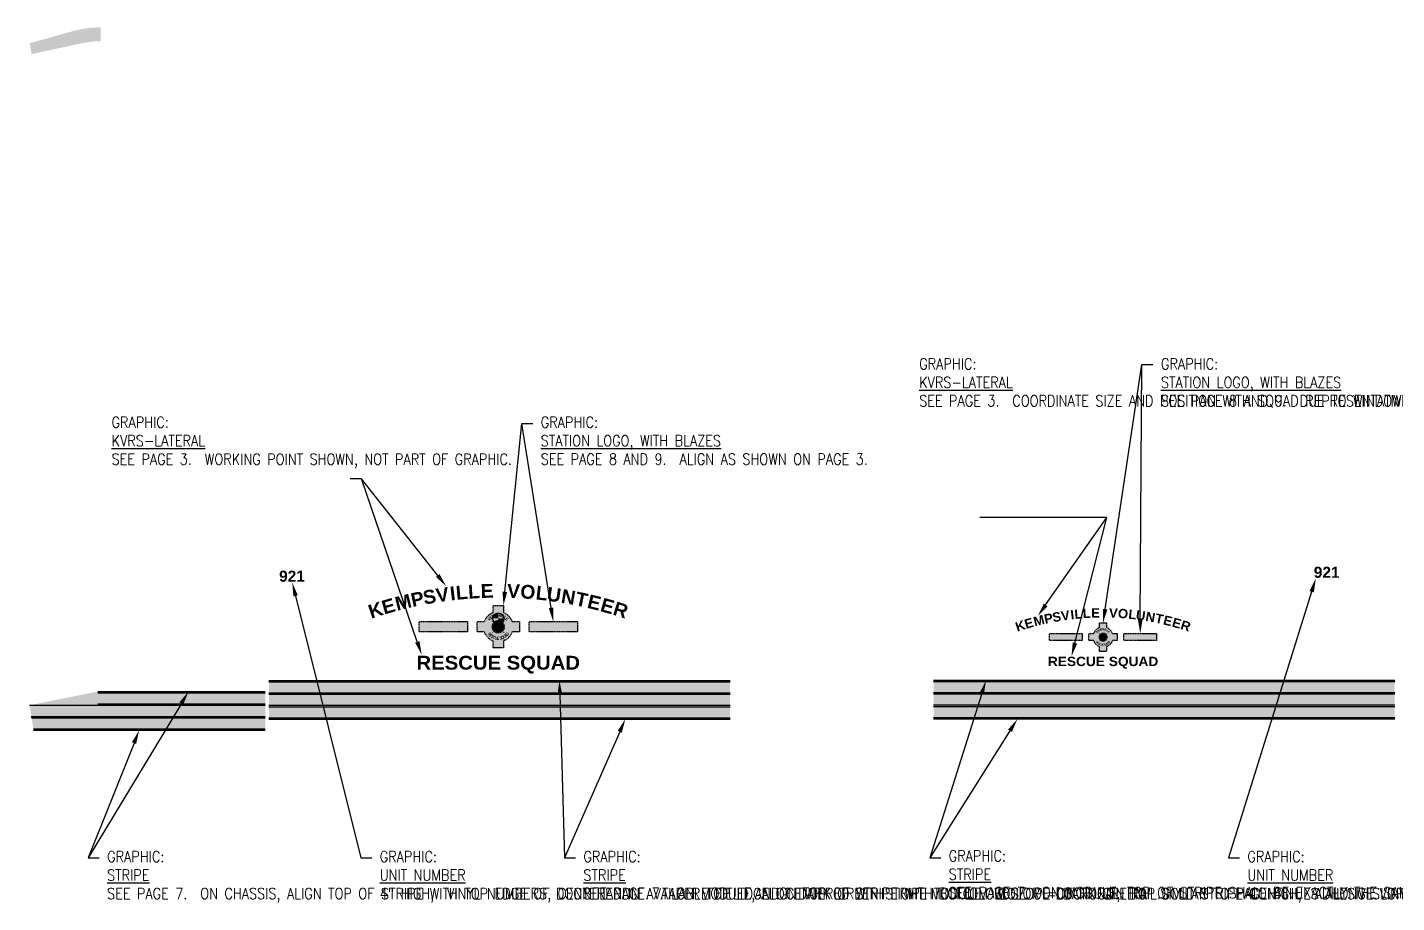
# Model space of a CAD drawing. Header units: inches. Extents: x -82 to 6902, y -1676 to 228.
# Drawn here: x 967.4 to 1462.1, y -95.9 to 220.4 of the extents above; entities that cross this region are included whole.
import ezdxf
from ezdxf import colors
from ezdxf.entities.mleader import LeaderData, LeaderLine
from ezdxf.enums import TextEntityAlignment as Align
from ezdxf.math import Vec2, Vec3

# ---------------------------------------------------------------- set-up
doc = ezdxf.new("R2010")
doc.units = ezdxf.units.IN
doc.header["$LTSCALE"] = 0.5
doc.header["$MEASUREMENT"] = 0
doc.linetypes.add('HIDDEN2', pattern=[0.1875, 0.125, -0.0625])
for name, color, linetype in [('A-SHET-NOTE', 2, 'Continuous'), ('A-TEXT', 6, 'Continuous'), ('GOLD graphic', 42, 'Continuous'), ('GREEN graphic', 106, 'Continuous'), ('TEXT - GREEN', 104, 'Continuous'), ('WHITE graphic', 255, 'Continuous')]:
    doc.layers.add(name, color=color, linetype=linetype)
doc.layers.add('LAYOUT LINES', color=2, linetype='Continuous', plot=False)
doc.styles.add('Kempsville1', font='ARIALBD.TTF', dxfattribs={"height": 4})
doc.styles.add('TDC_Standard', font='romans.shx', dxfattribs={"width": 0.85})
doc.mleader_styles.duplicate_entry("Standard", '')

msp = doc.modelspace()

# ---------------------------------------------------------------- hatches: boundary and pattern name
at = {"layer": 'GOLD graphic'}
h = msp.add_hatch(color=256, dxfattribs=at)
h.paths.add_polyline_path([(983.93231, 218.5432, -0.067997985), (993.90077, 219.90517), (993.90077, 220.40517, 0.067997985), (983.79819, 219.02488), (968.2435, 214.69362), (968.32558, 214.19745)])
h.paths.add_polyline_path([(986.97639, 214.66273, -0.053457494), (993.90077, 215.40517), (993.90077, 215.90517, 0.053457494), (986.87038, 215.15136), (968.81566, 211.23463), (968.92166, 210.74599)])
h = msp.add_hatch(color=256, dxfattribs=at)
h.paths.add_polyline_path([(1142.38278, 1.91593), (1140.09019, 1.91593, -0.509175077), (1134.93479, 1.91593), (1132.6422, 1.91593, 0.686560732)])
h.paths.add_polyline_path([(1132.6422, 5.66593), (1134.93479, 5.66593, -0.509175077), (1140.09019, 5.66593), (1142.38278, 5.66593, 0.686560732)])
h = msp.add_hatch(color=256, dxfattribs=at)
h.paths.add_polyline_path([(1135.63749, 6.13281, 0.055189246), (1135.17061, 5.66593), (1135.63749, 5.66593)])
h.paths.add_polyline_path([(1139.38749, 6.13281), (1139.38749, 5.66593), (1139.85436, 5.66593, 0.055189246)])
h.paths.add_polyline_path([(1139.85436, 1.91593), (1139.38749, 1.91593), (1139.38749, 1.44906, 0.055189246)])
h.paths.add_polyline_path([(1135.63749, 1.91593), (1135.17061, 1.91593, 0.055189246), (1135.63749, 1.44906)])
for points in [[(1137.88749, 4.16593), (1137.88749, 5.29093), (1137.13749, 5.29093), (1137.13749, 4.16593), (1136.01249, 4.16593), (1136.01249, 3.41593), (1137.13749, 3.41593), (1137.13749, 2.29093), (1137.88749, 2.29093), (1137.88749, 3.41593), (1139.01249, 3.41593), (1139.01249, 4.16593)], [(1356.31882, 0.29321), (1356.31882, 1.05259), (1355.81257, 1.05259), (1355.81257, 0.29321), (1355.05319, 0.29321), (1355.05319, -0.21304), (1355.81257, -0.21304), (1355.81257, -0.97241), (1356.31882, -0.97241), (1356.31882, -0.21304), (1357.07819, -0.21304), (1357.07819, 0.29321)]]:
    msp.add_hatch(color=256, dxfattribs=at).paths.add_polyline_path(points)
h = msp.add_hatch(color=256, dxfattribs=at)
h.paths.add_polyline_path([(1359.35314, -1.22554), (1357.80564, -1.22554, -0.509175077), (1354.32575, -1.22554), (1352.77825, -1.22554, 0.686560732)])
h.paths.add_polyline_path([(1352.77825, 1.30571), (1354.32575, 1.30571, -0.509175077), (1357.80564, 1.30571), (1359.35314, 1.30571, 0.686560732)])
h = msp.add_hatch(color=256, dxfattribs=at)
h.paths.add_polyline_path([(1354.80007, 1.62085, 0.055189246), (1354.48493, 1.30571), (1354.80007, 1.30571)])
h.paths.add_polyline_path([(1357.33132, 1.62085), (1357.33132, 1.30571), (1357.64646, 1.30571, 0.055189246)])
h.paths.add_polyline_path([(1357.64646, -1.22554), (1357.33132, -1.22554), (1357.33132, -1.54068, 0.055189246)])
h.paths.add_polyline_path([(1354.80007, -1.22554), (1354.48493, -1.22554, 0.055189246), (1354.80007, -1.54068)])
at = {"layer": 'GREEN graphic'}
msp.add_hatch(color=256, dxfattribs=at).paths.add_polyline_path([(993.90077, 219.90517, 0.067997985), (983.93231, 218.5432), (968.32558, 214.19745), (968.81566, 211.23463), (986.87038, 215.15136, -0.053457494), (993.90077, 215.90517)])
h = msp.add_hatch(color=256, dxfattribs=at)
h.paths.add_polyline_path([(1142.58318, 1.91593), (1145.13749, 1.91593), (1145.13749, 5.66593), (1142.58318, 5.66593, 0.219013743), (1139.38749, 8.86162), (1139.38749, 11.41593), (1135.63749, 11.41593), (1135.63749, 8.86162, 0.219013743), (1132.4418, 5.66593), (1129.88749, 5.66593), (1129.88749, 1.91593), (1132.4418, 1.91593, 0.219013743), (1135.63749, -1.27976), (1135.63749, -3.83407), (1139.38749, -3.83407), (1139.38749, -1.27976, 0.219013743)])
h.paths.add_polyline_path([(1142.38278, 1.91593), (1140.09019, 1.91593, -0.509175077), (1134.93479, 1.91593), (1132.6422, 1.91593, 0.686560732)], flags=17)
h.paths.add_polyline_path([(1135.07499, 3.79093, -1), (1139.94999, 3.79093, -1)], flags=16)
h.paths.add_polyline_path([(1139.85436, 1.91593, -0.055189246), (1139.38749, 1.44906), (1139.38749, 1.91593)], flags=16)
h.paths.add_polyline_path([(1140.09019, 5.66593), (1142.38278, 5.66593, 0.686560732), (1132.6422, 5.66593), (1134.93479, 5.66593, -0.509175077)], flags=17)
h.paths.add_polyline_path([(1139.85436, 5.66593), (1139.38749, 5.66593), (1139.38749, 6.13281, -0.055189246)], flags=16)
h.paths.add_polyline_path([(1135.63749, 1.91593), (1135.63749, 1.44906, -0.055189246), (1135.17061, 1.91593)], flags=16)
h.paths.add_polyline_path([(1135.63749, 5.66593), (1135.17061, 5.66593, -0.055189246), (1135.63749, 6.13281)], flags=16)
h = msp.add_hatch(color=256, dxfattribs=at)
h.paths.add_polyline_path([(1359.48841, -1.22554), (1361.21257, -1.22554), (1361.21257, 1.30571), (1359.48841, 1.30571, 0.219013743), (1357.33132, 3.46281), (1357.33132, 5.18696), (1354.80007, 5.18696), (1354.80007, 3.46281, 0.219013743), (1352.64298, 1.30571), (1350.91882, 1.30571), (1350.91882, -1.22554), (1352.64298, -1.22554, 0.219013743), (1354.80007, -3.38263), (1354.80007, -5.10679), (1357.33132, -5.10679), (1357.33132, -3.38263, 0.219013743)])
h.paths.add_polyline_path([(1359.35314, -1.22554), (1357.80564, -1.22554, -0.509175077), (1354.32575, -1.22554), (1352.77825, -1.22554, 0.686560732)], flags=17)
h.paths.add_polyline_path([(1354.42038, 0.04009, -1), (1357.71101, 0.04009, -1)], flags=16)
h.paths.add_polyline_path([(1357.64646, -1.22554, -0.055189246), (1357.33132, -1.54068), (1357.33132, -1.22554)], flags=16)
h.paths.add_polyline_path([(1357.80564, 1.30571), (1359.35314, 1.30571, 0.686560732), (1352.77825, 1.30571), (1354.32575, 1.30571, -0.509175077)], flags=17)
h.paths.add_polyline_path([(1357.64646, 1.30571), (1357.33132, 1.30571), (1357.33132, 1.62085, -0.055189246)], flags=16)
h.paths.add_polyline_path([(1354.80007, -1.22554), (1354.80007, -1.54068, -0.055189246), (1354.48493, -1.22554)], flags=16)
h.paths.add_polyline_path([(1354.80007, 1.30571), (1354.48493, 1.30571, -0.055189246), (1354.80007, 1.62085)], flags=16)
at = {"layer": 'WHITE graphic'}
h = msp.add_hatch(color=256, dxfattribs=at)
edge = h.paths.add_edge_path()
edge.add_arc((1137.51249, 3.79093), 2.15625, 0, 360)
h.paths.add_polyline_path([(1138.01249, 3.29093), (1139.13749, 3.29093), (1139.13749, 4.29093), (1138.01249, 4.29093), (1138.01249, 5.41593), (1137.01249, 5.41593), (1137.01249, 4.29093), (1135.88749, 4.29093), (1135.88749, 3.29093), (1137.01249, 3.29093), (1137.01249, 2.16593), (1138.01249, 2.16593)], flags=16)
h = msp.add_hatch(color=256, dxfattribs=at)
edge = h.paths.add_edge_path()
edge.add_arc((1356.06569, 0.04009), 1.45547, 0, 360)
h.paths.add_polyline_path([(1356.40319, -0.29741), (1357.16257, -0.29741), (1357.16257, 0.37759), (1356.40319, 0.37759), (1356.40319, 1.13696), (1355.72819, 1.13696), (1355.72819, 0.37759), (1354.96882, 0.37759), (1354.96882, -0.29741), (1355.72819, -0.29741), (1355.72819, -1.05679), (1356.40319, -1.05679)], flags=16)

# ---------------------------------------------------------------- linework, layer by layer
at = {"layer": 'A-SHET-NOTE', "color": 1}
msp.add_line((1353.37906, 43.25719), (1311.54026, 43.25719), dxfattribs=at)
at = {"layer": 'A-TEXT', "const_width": 2}
for points in [[(1137.51249, 7.79093, 0.414213562), (1136.51249, 6.79093)], [(1137.51249, 5.79093, 0.414213562), (1138.51249, 6.79093)]]:
    msp.add_lwpolyline(points, format="xyb", dxfattribs=at)
at = {"layer": 'A-TEXT'}
msp.add_circle((1137.51249, 6.79093), 2, dxfattribs=at)
at = {"layer": 'GOLD graphic'}
for points, const_width in [([(1135.21561, 3.79093, 1), (1139.80936, 3.79093, 1)], 0.28125), ([(1354.5153, 0.04009, 1), (1357.61609, 0.04009, 1)], 0.18984)]:
    msp.add_lwpolyline(points, format="xyb", close=True, dxfattribs=dict(at, const_width=const_width))
for points in [[(973.05464, -24.09483), (970.53855, -24.09483), (992.8467, -20.09483), (992.8467, -19.59483)], [(992.8467, -19.59483), (992.8467, -20.09483), (1053.33451, -19.59483), (1053.33451, -20.09483)], [(1054.63868, -15.59483), (1054.63868, -16.09483), (1221.29948, -15.59483), (1221.29948, -16.09483)], [(1461.48949, -15.59483), (1461.48949, -16.09483), (1294.82868, -15.59483), (1294.82868, -16.09483)], [(970.53855, -24.09483), (968.16547, -24.57353), (1053.33451, -24.09483), (1053.33451, -24.59483)], [(1054.63868, -20.09483), (1054.63868, -20.59483), (1221.29948, -20.09483), (1221.29948, -20.59483)], [(1054.63868, -24.59483), (1054.63868, -25.09483), (1221.29948, -24.59483), (1221.29948, -25.09483)], [(1461.48949, -20.09483), (1461.48949, -20.59483), (1294.82868, -20.09483), (1294.82868, -20.59483)], [(1461.48949, -24.59483), (1461.48949, -25.09483), (1294.82868, -24.59483), (1294.82868, -25.09483)], [(968.78745, -28.59483), (968.87015, -29.09483), (1053.33451, -28.59483), (1053.33451, -29.09483)], [(1054.63868, -29.09483), (1054.63868, -29.59483), (1221.29948, -29.09483), (1221.29948, -29.59483)], [(1461.48949, -29.09483), (1461.48949, -29.59483), (1294.82868, -29.09483), (1294.82868, -29.59483)], [(969.53179, -33.09483), (969.6145, -33.59483), (1053.33451, -33.09483), (1053.33451, -33.59483)]]:
    msp.add_solid(points, dxfattribs=at)
at = {"layer": 'GREEN graphic'}
for points, const_width in [([(1137.94999, 3.35343), (1139.07499, 3.35343), (1139.07499, 4.22843), (1137.94999, 4.22843), (1137.94999, 5.35343), (1137.07499, 5.35343), (1137.07499, 4.22843), (1135.94999, 4.22843), (1135.94999, 3.35343), (1137.07499, 3.35343), (1137.07499, 2.22843), (1137.94999, 2.22843)], 0.125), ([(1356.36101, -0.25522), (1357.12038, -0.25522), (1357.12038, 0.3354), (1356.36101, 0.3354), (1356.36101, 1.09478), (1355.77038, 1.09478), (1355.77038, 0.3354), (1355.01101, 0.3354), (1355.01101, -0.25522), (1355.77038, -0.25522), (1355.77038, -1.0146), (1356.36101, -1.0146)], 0.08438)]:
    msp.add_lwpolyline(points, close=True, dxfattribs=dict(at, const_width=const_width))
for points in [[(1126.38749, 5.66593), (1126.38749, 1.91593), (1108.88749, 5.66593), (1108.88749, 1.91593)], [(1148.63749, 5.66593), (1148.63749, 1.91593), (1166.13749, 5.66593), (1166.13749, 1.91593)], [(1348.55632, 1.30571), (1348.55632, -1.22554), (1336.74382, 1.30571), (1336.74382, -1.22554)], [(1363.57507, 1.30571), (1363.57507, -1.22554), (1375.38757, 1.30571), (1375.38757, -1.22554)], [(1054.63868, -16.09483), (1221.29948, -16.09483), (1054.63868, -20.09483), (1221.29948, -20.09483)], [(1461.48949, -16.09483), (1294.82868, -16.09483), (1461.48949, -20.09483), (1294.82868, -20.09483)], [(992.8467, -20.09483), (1053.33451, -20.09483), (973.05464, -24.09483), (1053.33451, -24.09483)], [(968.87015, -29.09483), (969.53179, -33.09483), (1053.33451, -29.09483), (1053.33451, -33.09483)], [(1054.63868, -25.09483), (1054.63868, -29.09483), (1221.29948, -25.09483), (1221.29948, -29.09483)], [(1461.48949, -25.09483), (1461.48949, -29.09483), (1294.82868, -25.09483), (1294.82868, -29.09483)]]:
    msp.add_solid(points, dxfattribs=at)
at = {"layer": 'LAYOUT LINES'}
for p, q in [((992.8467, -19.59483), (1053.33451, -19.59483)), ((1054.63868, -15.59483), (1221.29948, -15.59483)), ((1054.63868, -16.09483), (1221.29948, -16.09483)), ((1461.48949, -15.59483), (1294.82868, -15.59483)), ((1461.48949, -16.09483), (1294.82868, -16.09483)), ((968.16547, -24.57353), (1053.33451, -24.59483)), ((992.8467, -20.09483), (1053.33451, -20.09483)), ((992.8467, -24.09483), (1053.33451, -24.09483)), ((1054.63868, -20.09483), (1221.29948, -20.09483)), ((1054.63868, -20.59483), (1221.29948, -20.59483)), ((1054.63868, -24.59483), (1221.29948, -24.59483)), ((1461.48949, -20.09483), (1294.82868, -20.09483)), ((1461.48949, -20.59483), (1294.82868, -20.59483)), ((1461.48949, -24.59483), (1294.82868, -24.59483)), ((968.78745, -28.59483), (1053.33451, -28.59483)), ((968.87015, -29.09483), (1053.33451, -29.09483)), ((1054.63868, -25.09483), (1221.29948, -25.09483)), ((1054.63868, -29.09483), (1221.29948, -29.09483)), ((1054.63868, -29.59483), (1221.29948, -29.59483)), ((1461.48949, -25.09483), (1294.82868, -25.09483)), ((1461.48949, -29.09483), (1294.82868, -29.09483)), ((1461.48949, -29.59483), (1294.82868, -29.59483)), ((969.53179, -33.09483), (1053.33451, -33.09483)), ((969.6145, -33.59483), (1053.33451, -33.59483))]:
    msp.add_line(p, q, dxfattribs=at)
at = {"layer": 'LAYOUT LINES', "linetype": 'HIDDEN2'}
for points in [[(1142.58318, 5.66593), (1145.13749, 5.66593), (1145.13749, 1.91593), (1142.58318, 1.91593, -0.219013743), (1139.38749, -1.27976), (1139.38749, -3.83407), (1135.63749, -3.83407), (1135.63749, -1.27976, -0.219013743), (1132.4418, 1.91593), (1129.88749, 1.91593), (1129.88749, 5.66593), (1132.4418, 5.66593, -0.219013743), (1135.63749, 8.86162), (1135.63749, 11.41593), (1139.38749, 11.41593), (1139.38749, 8.86162, -0.219013743)], [(1359.48841, 1.30571), (1361.21257, 1.30571), (1361.21257, -1.22554), (1359.48841, -1.22554, -0.219013743), (1357.33132, -3.38263), (1357.33132, -5.10679), (1354.80007, -5.10679), (1354.80007, -3.38263, -0.219013743), (1352.64298, -1.22554), (1350.91882, -1.22554), (1350.91882, 1.30571), (1352.64298, 1.30571, -0.219013743), (1354.80007, 3.46281), (1354.80007, 5.18696), (1357.33132, 5.18696), (1357.33132, 3.46281, -0.219013743)]]:
    msp.add_lwpolyline(points, format="xyb", close=True, dxfattribs=at)
for points in [[(1108.88749, 5.66593), (1126.38749, 5.66593), (1126.38749, 1.91593), (1108.88749, 1.91593)], [(1148.63749, 5.66593), (1166.13749, 5.66593), (1166.13749, 1.91593), (1148.63749, 1.91593)], [(1336.74382, 1.30571), (1348.55632, 1.30571), (1348.55632, -1.22554), (1336.74382, -1.22554)], [(1363.57507, 1.30571), (1375.38757, 1.30571), (1375.38757, -1.22554), (1363.57507, -1.22554)]]:
    msp.add_lwpolyline(points, close=True, dxfattribs=at)
at = {"layer": 'WHITE graphic'}
for points in [[(968.16547, -24.57353), (968.78745, -28.59483), (1053.33451, -24.59483), (1053.33451, -28.59483)], [(1054.63868, -20.59483), (1054.63868, -24.59483), (1221.29948, -20.59483), (1221.29948, -24.59483)], [(1461.48949, -20.59483), (1461.48949, -24.59483), (1294.82868, -20.59483), (1294.82868, -24.59483)]]:
    msp.add_solid(points, dxfattribs=at)

# ---------------------------------------------------------------- texts
at = {"layer": 'GREEN graphic', "style": 'Kempsville1'}
for s, height, rotation, width, p in [('K', 1.2, 48.2244489, 0.65, (1135.09154, 5.95365)), ('E', 1.2, 36.7668534, 0.65, (1135.56939, 6.39146)), ('M', 1.2, 23.1270876, 0.8, (1136.23744, 6.77633)), ('P', 1.2, 8.7950341, 0.65, (1137.01613, 6.99905)), ('S', 1.2, 359.0351821, 0.65, (1137.56715, 7.03676)), ('V', 1.2, 348.9581799, 0.65, (1138.13423, 6.97712)), ('I', 1.2, 341.2810704, 0.65, (1138.55431, 6.8655)), ('L', 1.2, 333.2626087, 0.65, (1138.973, 6.69012)), ('L', 1.2, 322.7011501, 0.65, (1139.47965, 6.37331)), ('E', 1.2, 311.467901, 0.65, (1139.94502, 5.94062)), ('R', 1.2, 310.0233439, 0.6, (1133.60548, 0.50985)), ('E', 1.2, 319.9936198, 0.6, (1134.23256, -0.11705)), ('S', 1.2, 329.2861272, 0.6, (1134.90665, -0.59539)), ('C', 1.2, 338.687636, 0.6, (1135.65816, -0.96214)), ('U', 1.2, 348.9951843, 0.6, (1136.53856, -1.21723)), ('E', 1.2, 359.0389182, 0.6, (1137.42691, -1.31033)), ('S', 1.2, 12.791061, 0.6, (1138.64205, -1.18444)), ('Q', 1.2, 22.3892931, 0.6, (1139.45582, -0.92645)), ('U', 1.2, 32.8022554, 0.6, (1140.27644, -0.49751)), ('A', 1.2, 42.3880841, 0.6, (1140.95198, 0.02263)), ('D', 1.2, 52.0414636, 0.6, (1141.53518, 0.65275)), ('K', 0.81, 48.2244489, 0.65, (1354.43155, 1.49993)), ('E', 0.81, 36.7668534, 0.65, (1354.7541, 1.79544)), ('M', 0.81, 23.1270876, 0.8, (1355.20504, 2.05523)), ('P', 0.81, 8.7950341, 0.65, (1355.73065, 2.20557)), ('S', 0.81, 359.0351821, 0.65, (1356.10259, 2.23102)), ('V', 0.81, 348.9581799, 0.65, (1356.48537, 2.19077)), ('I', 0.81, 341.2810704, 0.65, (1356.76892, 2.11542)), ('L', 0.81, 333.2626087, 0.65, (1357.05154, 1.99704)), ('L', 0.81, 322.7011501, 0.65, (1357.39353, 1.78319)), ('E', 0.81, 311.467901, 0.65, (1357.70765, 1.49113)), ('R', 0.81, 310.0233439, 0.6, (1353.42846, -2.17464)), ('E', 0.81, 319.9936198, 0.6, (1353.85175, -2.5978)), ('S', 0.81, 329.2861272, 0.6, (1354.30675, -2.92068)), ('C', 0.81, 338.687636, 0.6, (1354.81402, -3.16823)), ('U', 0.81, 348.9951843, 0.6, (1355.4083, -3.34042)), ('E', 0.81, 359.0389182, 0.6, (1356.00793, -3.40326)), ('S', 0.81, 12.791061, 0.6, (1356.82815, -3.31829)), ('Q', 0.81, 22.3892931, 0.6, (1357.37744, -3.14414)), ('U', 0.81, 32.8022554, 0.6, (1357.93136, -2.85461)), ('A', 0.81, 42.3880841, 0.6, (1358.38735, -2.50351)), ('D', 0.81, 52.0414636, 0.6, (1358.78101, -2.07818))]:
    msp.add_text(s, height=height, rotation=rotation, dxfattribs=dict(at, width=width)).set_placement(p, align=Align.BOTTOM_CENTER)
at = {"layer": 'TEXT - GREEN', "style": 'Kempsville1'}
for p in [(1436.87513, 25.48038), (1062.98226, 24.06927)]:
    msp.add_text('921', height=4, dxfattribs=at).set_placement(p, align=Align.TOP_CENTER)
for s, height, rotation, p in [('M', 5, 13.9086713, (1104.13505, 8.77722)), ('P', 5, 11.8229793, (1109.11597, 9.90169)), ('S', 5, 10.056201, (1113.36498, 10.71188)), ('V', 5, 8.1933653, (1117.8698, 11.42381)), ('I', 5, 6.6954766, (1121.50736, 11.88981)), ('L', 5, 5.3870357, (1124.69389, 12.21895)), ('L', 5, 3.6240359, (1128.99771, 12.54719)), ('E', 5, 1.741008, (1133.60333, 12.75136)), ('V', 5, 357.9408279, (1142.90577, 12.70213)), ('O', 5, 355.8836341, (1147.93427, 12.41818)), ('L', 5, 353.8731968, (1152.83555, 11.96645)), ('U', 5, 352.1072888, (1157.12532, 11.42803)), ('N', 5, 350.013965, (1162.18601, 10.61893)), ('T', 5, 348.0908967, (1166.80624, 9.71317)), ('E', 5, 346.2191011, (1171.27163, 8.68314)), ('K', 5, 18.0257286, (1094.43898, 6.0293)), ('E', 5, 16.1072395, (1098.93257, 7.39646)), ('E', 5, 344.2602583, (1175.90603, 7.44964)), ('R', 5, 342.2744208, (1180.55847, 6.03817)), ('I', 3.375, 6.6954766, (1345.26223, 5.50683)), ('L', 3.375, 5.3870357, (1347.41314, 5.729)), ('L', 3.375, 3.6240359, (1350.31822, 5.95056)), ('E', 3.375, 1.741008, (1353.42702, 6.08838)), ('V', 3.375, 357.9408279, (1359.70616, 6.05514)), ('O', 3.375, 355.8836341, (1363.1004, 5.86348)), ('L', 3.375, 353.8731968, (1366.40876, 5.55857)), ('K', 3.375, 18.0257286, (1326.99108, 1.55098)), ('E', 3.375, 16.1072395, (1330.02425, 2.47382)), ('M', 3.375, 13.9086713, (1333.53592, 3.40583)), ('P', 3.375, 11.8229793, (1336.89805, 4.16485)), ('S', 3.375, 10.056201, (1339.76613, 4.71173)), ('V', 3.375, 8.1933653, (1342.80688, 5.19228)), ('U', 3.375, 352.1072888, (1369.30436, 5.19513)), ('N', 3.375, 350.013965, (1372.72032, 4.64899)), ('T', 3.375, 348.0908967, (1375.83897, 4.0376)), ('E', 3.375, 346.2191011, (1378.85312, 3.34233)), ('E', 3.375, 344.2602583, (1381.98134, 2.50971)), ('R', 3.375, 342.2744208, (1385.12173, 1.55698))]:
    msp.add_text(s, height=height, rotation=rotation, dxfattribs=at).set_placement(p, align=Align.BOTTOM_CENTER)
at = {"layer": 'TEXT - GREEN', "style": 'Kempsville1', "width": 1.05}
for height, p in [(5, (1137.51249, -6.70907)), (3.375, (1356.06569, -7.04741))]:
    msp.add_text('RESCUE SQUAD', height=height, dxfattribs=at).set_placement(p, align=Align.TOP_CENTER)

# ---------------------------------------------------------------- leaders
at = {"layer": 'A-SHET-NOTE'}
ml = msp.add_multileader_mtext('', dxfattribs=at)
ml.set_content('GRAPHIC:\\P{\\LKVRS-LATERAL\\P}SEE PAGE 3.  COORDINATE SIZE AND POSITION WITH SQUAD REPRESENTATIVE, AND WITH STATION LOGO REQUIREMENTS (SEE AT RIGHT).', color=2, style='TDC_Standard')
ml.set_leader_properties(color=1)
ml.build(insert=Vec2(0, 0))
ml.multileader.update_dxf_attribs({"text_right_attachment_type": 3, "dogleg_length": 0.125, "arrow_head_size": 5, "scale": 32})
ctx = ml.context
ctx.base_point, ctx.scale, ctx.arrow_head_size, ctx.landing_gap_size, ctx.plane_origin = Vec3(1286.74287, 98.11433), 32, 5, 2.88, Vec3(1364.56726, 45.87788)
ctx.right_attachment = 3
notes = []
notes.append((ctx, [(1, (1, 1, 0), (1357.37906, 43.25719), (-1, 0), 4, [(0, [(1332.44067, 7.58592)], 0, []), (1, [(1344.66515, -6.94534)], 0, [])])]))
ctx.mtext.insert, ctx.mtext.width, ctx.mtext.defined_height, ctx.mtext.flow_direction = Vec3(1289.62287, 100.78099), 66.415051, 22.41012, 5
ml = msp.add_multileader_mtext('', dxfattribs=at)
ml.set_content('GRAPHIC:\\P{\\LSTATION LOGO, WITH BLAZES\\P}SEE PAGE 8 AND 9.  DUE TO WINDOW ON MODULE WALL (NOT SHOWN ON THIS DRAWING), INSTALLATION OF THIS GRAPHIC REQUIRES CLOSE COORDINATION.  INTEGRATE GRAPHIC WITH WINDOW USING ALTERED GRAPHIC DIMENSIONS, VEHICLE WRAPS, OFFSET LOCATIONS AND/OR OTHER METHODS AS APPROVED BY SQUAD REPRESENTATIVE.', color=2, style='TDC_Standard')
ml.set_leader_properties(color=1)
ml.build(insert=Vec2(0, 0))
ml.multileader.update_dxf_attribs({"text_right_attachment_type": 3, "dogleg_length": 0.125, "arrow_head_size": 5, "scale": 32})
ctx = ml.context
ctx.base_point, ctx.scale, ctx.arrow_head_size, ctx.landing_gap_size, ctx.plane_origin = Vec3(1374.10559, 98.59052), 32, 5, 2.88, Vec3(1496.33826, 67.11598)
ctx.right_attachment = 3
notes.append((ctx, [(0, (1, 1, 0), (1370.10559, 98.59052), (1, 0), 4, [(1, [(1369.48132, 1.30571)], 0, []), (0, [(1356.06569, 5.18696)], 0, [])])]))
ctx.mtext.insert, ctx.mtext.width, ctx.mtext.defined_height, ctx.mtext.flow_direction = Vec3(1376.98559, 100.78099), 172.6422538, 22.41012, 5
ml = msp.add_multileader_mtext('', dxfattribs=at)
ml.set_content('GRAPHIC:\\P{\\LKVRS-LATERAL\\P}SEE PAGE 3.  WORKING POINT SHOWN, NOT PART OF GRAPHIC.', color=2, style='TDC_Standard')
ml.set_leader_properties(color=1)
ml.build(insert=Vec2(0, 0))
ml.multileader.update_dxf_attribs({"text_right_attachment_type": 3, "dogleg_length": 0.125, "arrow_head_size": 5, "scale": 32})
ctx = ml.context
ctx.base_point, ctx.scale, ctx.arrow_head_size, ctx.landing_gap_size, ctx.plane_origin = Vec3(994.90483, 77.29996), 32, 5, 2.88, Vec3(1101.36613, 59.92066)
ctx.right_attachment = 3
notes.append((ctx, [(1, (1, 1, 0), (1088.04578, 57.29996), (-1, 0), 4, [(0, [(1118.73677, 18.39701)], 0, []), (1, [(1109.8764, -6.3875)], 0, [])])]))
ctx.mtext.insert, ctx.mtext.width, ctx.mtext.defined_height, ctx.mtext.flow_direction = Vec3(997.78483, 79.68091), 90.8817445, 22.41012, 5
ml = msp.add_multileader_mtext('', dxfattribs=at)
ml.set_content('GRAPHIC:\\P{\\LSTATION LOGO, WITH BLAZES\\P}SEE PAGE 8 AND 9.  ALIGN AS SHOWN ON PAGE 3.', color=2, style='TDC_Standard')
ml.set_leader_properties(color=1)
ml.build(insert=Vec2(0, 0))
ml.multileader.update_dxf_attribs({"text_right_attachment_type": 3, "dogleg_length": 0.125, "arrow_head_size": 5, "scale": 32})
ctx = ml.context
ctx.base_point, ctx.scale, ctx.arrow_head_size, ctx.landing_gap_size, ctx.plane_origin = Vec3(1149.99631, 77.29996), 32, 5, 2.88, Vec3(1272.22898, 59.92066)
ctx.right_attachment = 3
notes.append((ctx, [(0, (1, 1, 0), (1145.99631, 77.29996), (1, 0), 4, [(1, [(1139.38749, 11.41593)], 0, []), (0, [(1157.38749, 5.66593)], 0, [])])]))
ctx.mtext.insert, ctx.mtext.width, ctx.mtext.defined_height, ctx.mtext.flow_direction = Vec3(1152.87631, 79.69996), 79.4733921, 22.41012, 5
ml = msp.add_multileader_mtext('', dxfattribs=at)
ml.set_content('GRAPHIC:\\P{\\LUNIT NUMBER\\P}4" HIGH,  VINYL NUMBERS, CENTERED IN AVAILABLE FIELD AND CENTERED WITH LIGHT MODULE.  COLOR = DARK GREEN.  SIMILAR TO PAGE 4.', color=2, style='TDC_Standard')
ml.set_leader_properties(color=1)
ml.build(insert=Vec2(0, 0))
ml.multileader.update_dxf_attribs({"text_right_attachment_type": 3, "dogleg_length": 0.125, "arrow_head_size": 5, "scale": 32})
ctx = ml.context
ctx.base_point, ctx.scale, ctx.arrow_head_size, ctx.landing_gap_size, ctx.plane_origin = Vec3(1091.81051, -79.69481), 32, 5, 2.88, Vec3(1022.29617, -97.07411)
ctx.right_attachment = 3
notes.append((ctx, [(0, (1, 1, 0), (1087.81051, -79.69481), (1, 0), 4, [(1, [(1063.07696, 19.81135)], 0, [])])]))
ctx.mtext.insert, ctx.mtext.width, ctx.mtext.defined_height, ctx.mtext.flow_direction = Vec3(1094.69051, -77.29481), 61.8270287, 22.41012, 5
ml = msp.add_multileader_mtext('', dxfattribs=at)
ml.set_content('GRAPHIC:\\P{\\LUNIT NUMBER\\P}4" HIGH,  ADHESIVE VINYL NUMBERS, CENTERED ABOVE DOOR AND CENTERED WITH LIGHT MODULE.  COLOR = DARK GREEN.  SIMILAR TO PAGE 4.', color=2, style='TDC_Standard')
ml.set_leader_properties(color=1)
ml.build(insert=Vec2(0, 0))
ml.multileader.update_dxf_attribs({"text_right_attachment_type": 3, "dogleg_length": 0.125, "arrow_head_size": 5, "scale": 32})
ctx = ml.context
ctx.base_point, ctx.scale, ctx.arrow_head_size, ctx.landing_gap_size, ctx.plane_origin = Vec3(1405.34431, -79.69481), 32, 5, 2.88, Vec3(1335.82996, -97.07411)
ctx.right_attachment = 3
notes.append((ctx, [(0, (1, 1, 0), (1401.34431, -79.69481), (1, 0), 4, [(1, [(1432.93554, 21.20485)], 0, [])])]))
ctx.mtext.insert, ctx.mtext.width, ctx.mtext.defined_height, ctx.mtext.flow_direction = Vec3(1408.22431, -77.29481), 61.8270287, 22.41012, 5
ml = msp.add_multileader_mtext('', dxfattribs=at)
ml.set_content('GRAPHIC:\\P{\\LSQUAD LOGO}\\PSEE PAGE 8 AND NOTE 2, BELOW.', color=2, style='TDC_Standard')
ml.set_leader_properties(color=1)
ml.build(insert=Vec2(0, 0))
ml.multileader.update_dxf_attribs({"text_right_attachment_type": 3, "dogleg_length": 0.125, "arrow_head_size": 5, "scale": 32})
ctx = ml.context
ctx.base_point, ctx.scale, ctx.arrow_head_size, ctx.landing_gap_size, ctx.plane_origin = Vec3(735.63018, -36.65499), 32, 5, 2.88, Vec3(708.02405, 18.93908)
ctx.right_attachment = 3
notes.append((ctx, [(1, (1, 1, 0), (789.91399, -56.65499), (-1, 0), 4, [(0, [(828.99589, -0.71283)], 0, []), (1, [(851.52668, -0.6523)], 0, [])])]))
ctx.mtext.insert, ctx.mtext.width, ctx.mtext.flow_direction = Vec3(738.51018, -34.27404), 48.4768017, 5
ml = msp.add_multileader_mtext('', dxfattribs=at)
ml.set_content('GRAPHIC:\\P{\\LCHEVRONS\\P}SEE NOTE 1, BELOW', color=2, style='TDC_Standard')
ml.set_leader_properties(color=1)
ml.build(insert=Vec2(0, 0))
ml.multileader.update_dxf_attribs({"text_right_attachment_type": 3, "dogleg_length": 0.125, "arrow_head_size": 5, "scale": 32})
ctx = ml.context
ctx.base_point, ctx.scale, ctx.arrow_head_size, ctx.landing_gap_size, ctx.plane_origin = Vec3(735.63018, -6.73141), 32, 5, 2.88, Vec3(694.10024, 14.63061)
ctx.right_attachment = 3
notes.append((ctx, [(1, (1, 1, 0), (778.09494, -25.93141), (-1, 0), 4, [(0, [(804.84932, -12.25346)], 0, [])])]))
ctx.mtext.insert, ctx.mtext.width, ctx.mtext.defined_height, ctx.mtext.flow_direction = Vec3(738.51018, -4.33141), 38.0024656, 22.41012, 5
ml = msp.add_multileader_mtext('', dxfattribs=at)
ml.set_content('GRAPHIC:\\P{\\LSTRIPE\\P}SEE PAGE 7.  ON CHASSIS, ALIGN TOP OF STRIPE WITH TOP EDGE OF DOOR HANDLE.  TAPER TOP EDGE OF DARK GREEN STRIPE TO FOLLOW SLOPE OF HOOD.  TOP GOLD STRIPE CONTINUES ALONG SLOPE, UNDIMINISHED.', color=2, style='TDC_Standard')
ml.set_leader_properties(color=1)
ml.build(insert=Vec2(0, 0))
ml.multileader.update_dxf_attribs({"text_right_attachment_type": 3, "dogleg_length": 0.125, "arrow_head_size": 5, "scale": 32})
ctx = ml.context
ctx.base_point, ctx.scale, ctx.arrow_head_size, ctx.landing_gap_size, ctx.plane_origin = Vec3(993.28893, -79.67576), 32, 5, 2.88, Vec3(974.40975, -97.05506)
ctx.right_attachment = 3
notes.append((ctx, [(0, (1, 1, 0), (989.28893, -79.67576), (1, 0), 4, [(0, [(1007.7642, -33.59483)], 0, []), (1, [(1025.59563, -19.63372)], 0, [])])]))
ctx.mtext.insert, ctx.mtext.width, ctx.mtext.defined_height, ctx.mtext.flow_direction = Vec3(996.16893, -77.29481), 81.0198929, 22.41012, 5
ml = msp.add_multileader_mtext('', dxfattribs=at)
ml.set_content('GRAPHIC:\\P{\\LSTRIPE\\P}SEE PAGE 7.  ON MODULE, ALIGN TOP OF STRIPE WITH BOTTOM EDGE OF DOOR RAIN RAIL.', color=2, style='TDC_Standard')
ml.set_leader_properties(color=1)
ml.build(insert=Vec2(0, 0))
ml.multileader.update_dxf_attribs({"text_right_attachment_type": 3, "dogleg_length": 0.125, "arrow_head_size": 5, "scale": 32})
ctx = ml.context
ctx.base_point, ctx.scale, ctx.arrow_head_size, ctx.landing_gap_size, ctx.plane_origin = Vec3(1165.40652, -79.67576), 32, 5, 2.88, Vec3(1125.81944, -97.05506)
ctx.right_attachment = 3
notes.append((ctx, [(0, (1, 1, 0), (1161.40652, -79.67576), (1, 0), 4, [(0, [(1159.62754, -15.59483)], 0, []), (1, [(1183.4281, -29.59483)], 0, [])])]))
ctx.mtext.insert, ctx.mtext.width, ctx.mtext.defined_height, ctx.mtext.flow_direction = Vec3(1168.28652, -77.27576), 57.0313106, 22.41012, 5
ml = msp.add_multileader_mtext('', dxfattribs=at)
ml.set_content('GRAPHIC:\\P{\\LSTRIPE\\P}SEE PAGE 7.  ON MODULE, TOP OF STRIPE SHALL BE EXACTLY THE SAME ELEVATION AS DEPICTED ON LEFT SIDE OF VEHICLE (PAGE 12).', color=2, style='TDC_Standard')
ml.set_leader_properties(color=1)
ml.build(insert=Vec2(0, 0))
ml.multileader.update_dxf_attribs({"text_right_attachment_type": 3, "dogleg_length": 0.125, "arrow_head_size": 5, "scale": 32})
ctx = ml.context
ctx.base_point, ctx.scale, ctx.arrow_head_size, ctx.landing_gap_size, ctx.plane_origin = Vec3(1297.41671, -79.67576), 32, 5, 2.88, Vec3(1289.01039, -97.05506)
ctx.right_attachment = 3
notes.append((ctx, [(0, (1, 1, 0), (1293.41671, -79.67576), (1, 0), 4, [(0, [(1313.74874, -15.59483)], 0, []), (1, [(1325.08334, -29.59483)], 0, [])])]))
ctx.mtext.insert, ctx.mtext.width, ctx.mtext.defined_height, ctx.mtext.flow_direction = Vec3(1300.29671, -77.00909), 70.7204065, 22.41012, 5
for ctx, leaders in notes:
    for number, flags, end, landing, length, lines in leaders:
        leader = LeaderData()
        leader.index, (leader.has_last_leader_line, leader.has_dogleg_vector, leader.attachment_direction) = number, flags
        leader.last_leader_point, leader.dogleg_vector, leader.dogleg_length = Vec3(end), Vec3(landing), length
        for number, points, colour, breaks in lines:
            line = LeaderLine()
            line.index, line.vertices, line.color, line.breaks = number, Vec3.list(points), colors.encode_raw_color(colour), breaks
            leader.lines.append(line)
        ctx.leaders.append(leader)

doc.saveas('drawing.dxf')
